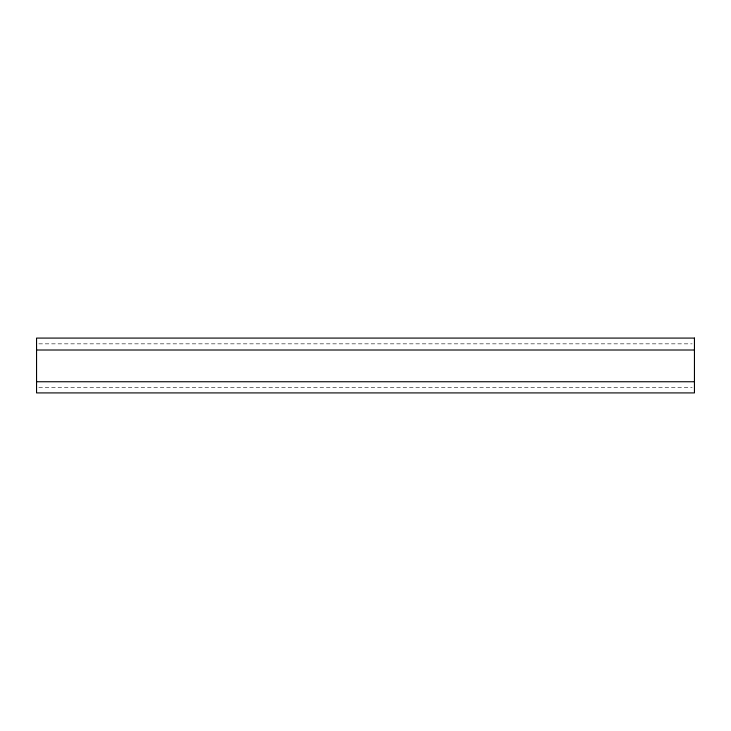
<?xml version="1.0" encoding="UTF-8"?>
<svg xmlns="http://www.w3.org/2000/svg" width="731" height="731" viewBox="0 0 731 731"><rect width="100%" height="100%" fill="white"/><g stroke="black" fill="none" stroke-linecap="round" stroke-linejoin="round"><path stroke-width="0.55" stroke-dasharray="3.65 2.74" d="M38.834 343.844L692.166 343.844M38.834 387.622L692.166 387.622"/><path stroke-width="1.1" d="M36.55 350.012L694.45 350.012M36.55 381.746L694.45 381.746M694.45 338.087L36.55 338.087L36.55 392.912L694.45 392.912L694.45 338.087"/></g></svg>
